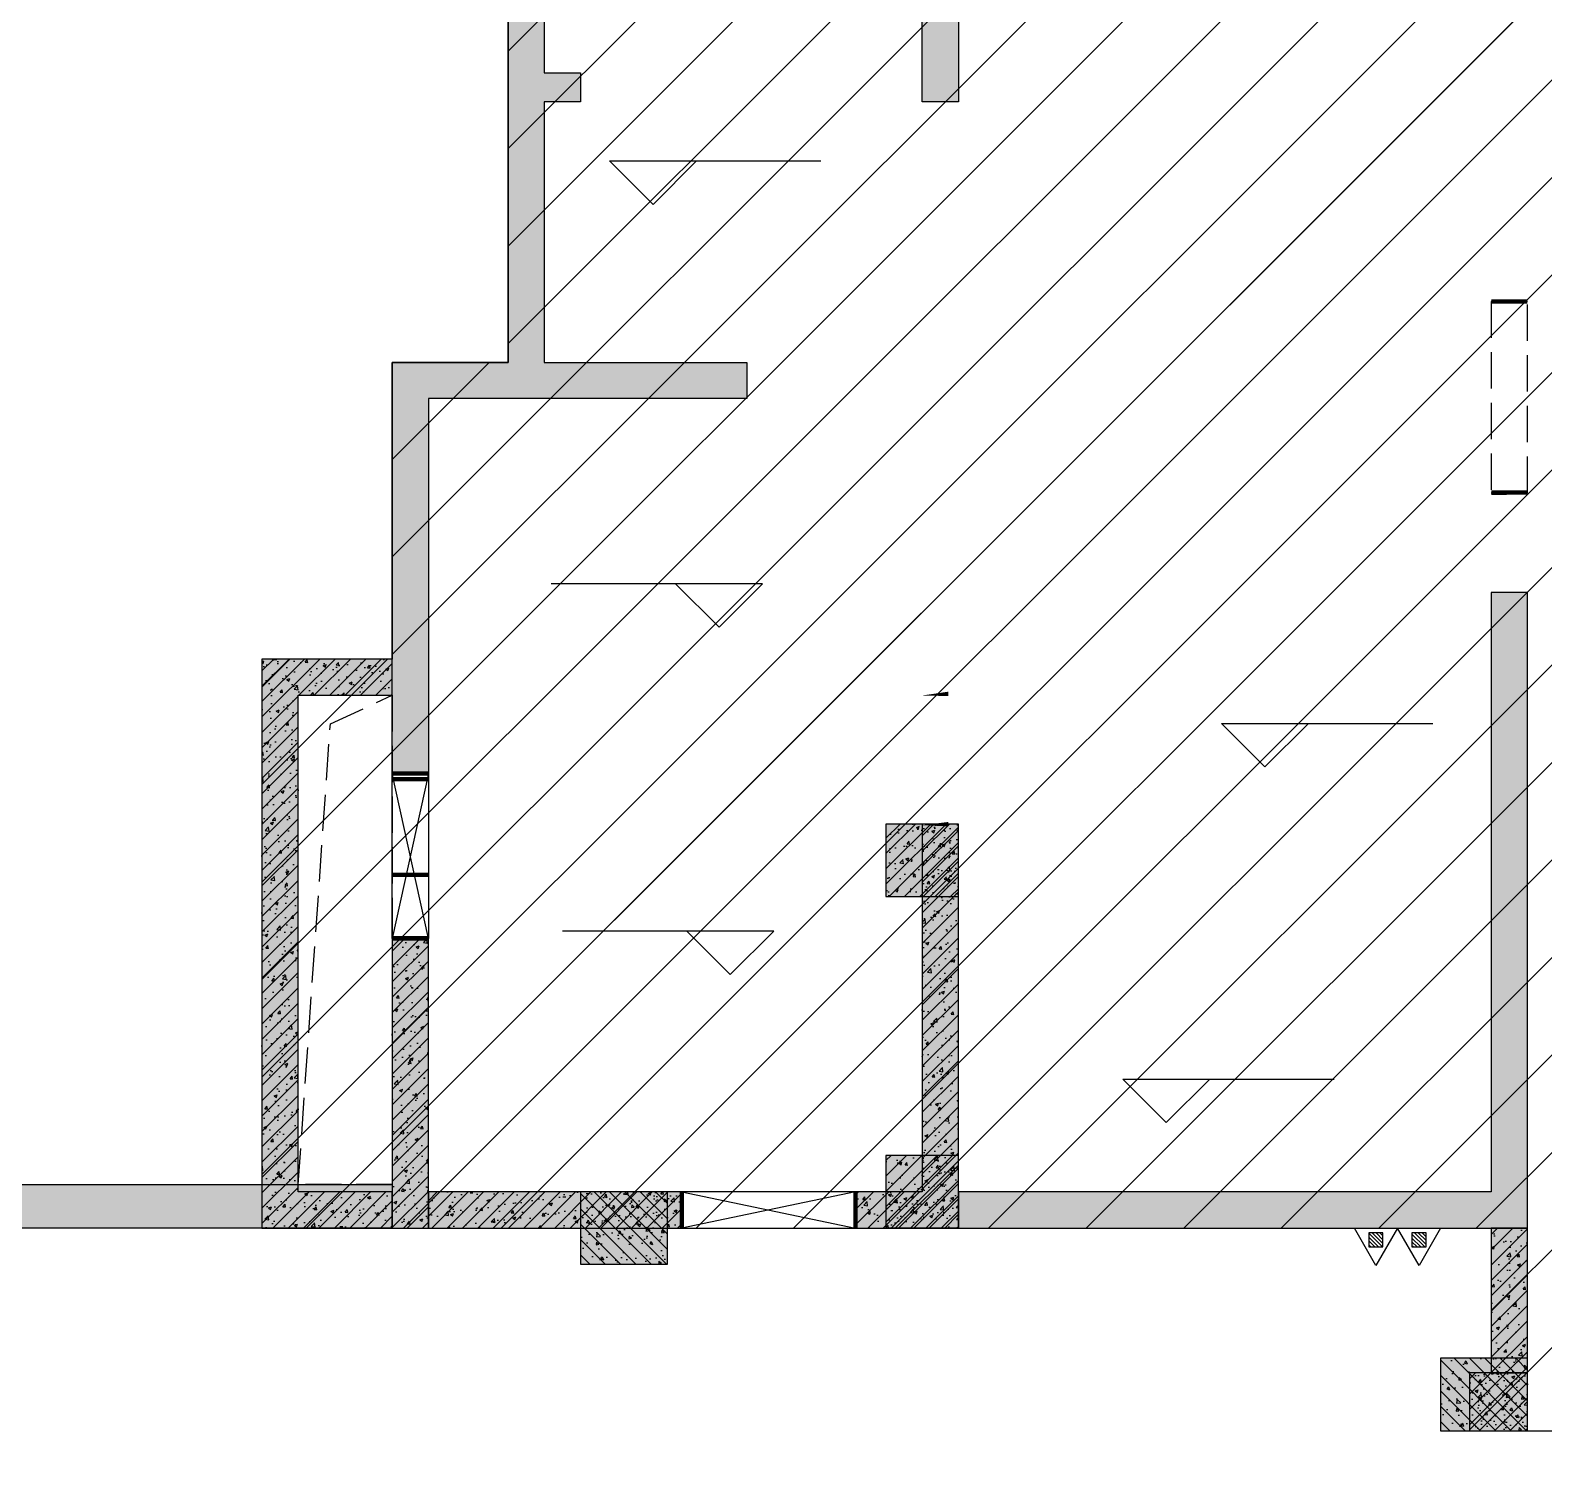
# Model space of a CAD drawing. Extents: x -1338203 to 1886333, y -783476 to 1038610.
# Drawn here: x 744757 to 755209, y -350724 to -340877 of the extents above; entities that cross this region are included whole.
import ezdxf

# ---------------------------------------------------------------- set-up
doc = ezdxf.new("R2010")
doc.units = 0
doc.header["$LTSCALE"] = 1000
doc.header["$MEASUREMENT"] = 0
doc.linetypes.add('A-001-平面参照B2$0$A-001-平面参照B2$0$DASH', pattern=[0.35, 0.25, -0.1])
doc.linetypes.add('A-07-平面B2$0$DASH', pattern=[0.35, 0.25, -0.1])
for name, color, linetype in [('A-001-平面参照B2$0$0A-O-HOLE', 52, 'Continuous'), ('A-07-平面B2$0$0A-A-SYMB-ELEV', 150, 'Continuous'), ('A-07-平面B2$0$0A-B-D&W', 135, 'Continuous'), ('M001-预留预埋B2$0$0M-A-JGLD', 3, 'Continuous'), ('M07预留预埋-B2$0$0M-A-JGLD', 3, 'Continuous'), ('M07预留预埋-B2$0$0M-A-LD', 4, 'Continuous'), ('S-07-墙柱B2_B1$0$0S-CC-LINE', 52, 'Continuous'), ('S-07-墙柱B2_B1$0$0S-CW-HATCH', 251, 'Continuous'), ('S-07-墙柱B2_B1$0$0S-CW-HATCH-UP', 251, 'Continuous'), ('S-07-墙柱B2_B1$0$0S-CW-LINE', 72, 'Continuous'), ('S-07-墙柱B2_B1$0$0S-S-HOLE', 55, 'Continuous'), ('S001地下二墙柱$0$0S-CW-LINE', 72, 'Continuous'), ('S001地下二墙柱$0$S001地下二墙柱$0$0A-P-PKNG-STRP', 40, 'Continuous'), ('S001地下二墙柱$0$S001地下二墙柱$0$0S-CC-LINE', 52, 'Continuous'), ('S001地下二墙柱$0$S001地下二墙柱$0$0S-CW-HATCH', 251, 'Continuous'), ('S001地下二墙柱$0$S001地下二墙柱$0$0S-CW-HATCH-UP', 251, 'Continuous'), ('负二层消火栓$0$负二层消火栓$1$0P-EQUIP-FH', 7, 'Continuous')]:
    doc.layers.add(name, color=color, linetype=linetype)
pattern_1 = [(45, (0, 0), (-53.03300858899106, 53.03300858899107), []), (49.99999999999999, (0, 0), (215.178054780226, -18.82564049477853), [22.5, -247.5]), (355, (0, 0), (-41.6254000839, 225.6576401100035), [18, -198]), (100.4514, (17.9315039999783, -1.568802000023425), (173.5528145142065, 206.8318626182861), [19.122057, -210.3426336]), (46.18420000000002, (0, 60), (320.1723145876933, -49.65570429870542), [33.7499999999997, -371.2499999999976]), (96.6356, (26.68102349992841, 55.86200790002476), (280.398811664611, 292.2353612701325), [28.6830864, -315.5139]), (351.1842, (0, 60), (280.3985835400882, 292.2355802775974), [27, -297]), (21, (30, 45), (179.0721156355385, -120.7856671996016), [22.5, -247.5]), (326.0000000000001, (30, 45), (72.99459957647451, 217.5450135140559), [18, -198]), (71.4514, (44.92266990011558, 34.93451819999609), (252.066788574447, 96.75914901298572), [19.122057, -210.3426336]), (37.50000000000001, (0, 0), (3.647956595187201, 99.86815614939344), [0, -195.6, 0, -201, 0, -198.75]), (7.499999999999999, (0, 0), (78.92086123264458, 118.3235135647081), [0, -114.6, 0, -191.1, 0, -75.75]), (327.5, (-66.89999999990687, 0), (160.1467308517227, -6.766461520313927), [0, -75, 0, -234, 0, -310.5]), (317.5, (-96.89999999990687, 0), (174.9558508027159, 30.03149469969532), [0, -97.5, 0, -155.4, 0, -220.5])]
pattern_2 = [(45, (-2593366.443641275, 865892.8668061014), (-53.03300858899106, 53.03300858899107), []), (49.99999999999999, (-2593366.443641275, 865892.8668061014), (215.178054780226, -18.82564049477853), [22.5, -247.5]), (355, (-2593366.443641275, 865892.8668061014), (-41.6254000839, 225.6576401100035), [18, -198]), (100.4514, (-2593348.512137275, 865891.2980041014), (173.5528145142065, 206.8318626182861), [19.122057, -210.3426336]), (46.18420000000002, (-2593366.443641275, 865952.8668061014), (320.1723145876933, -49.65570429870542), [33.74999999999986, -371.2499999999989]), (96.6356, (-2593339.762617775, 865948.7288140014), (280.398811664611, 292.2353612701325), [28.6830864, -315.5139]), (351.1842, (-2593366.443641275, 865952.8668061014), (280.3985835400882, 292.2355802775974), [27, -297]), (21, (-2593336.443641275, 865937.8668061014), (179.0721156355385, -120.7856671996016), [22.5, -247.5]), (326.0000000000001, (-2593336.443641275, 865937.8668061014), (72.99459957647451, 217.5450135140559), [18, -198]), (71.4514, (-2593321.520971375, 865927.8013243014), (252.066788574447, 96.75914901298572), [19.122057, -210.3426336]), (37.50000000000001, (-2593366.443641275, 865892.8668061014), (3.647956595187201, 99.86815614939344), [0, -195.6, 0, -201, 0, -198.75]), (7.499999999999999, (-2593366.443641275, 865892.8668061014), (78.92086123264458, 118.3235135647081), [0, -114.6, 0, -191.1, 0, -75.75]), (327.5, (-2593433.343641275, 865892.8668061014), (160.1467308517227, -6.766461520313927), [0, -75, 0, -234, 0, -310.5]), (317.5, (-2593463.343641275, 865892.8668061014), (174.9558508027159, 30.03149469969532), [0, -97.5, 0, -155.4, 0, -220.5])]

# ---------------------------------------------------------------- blocks, each defined once
blk = doc.blocks.new('A-07-平面B2')
at = {"layer": 'A-07-平面B2$0$0A-A-SYMB-ELEV'}
for p, q in [((-8948.77339317603, 4781.71784697671), (-9248.77339317603, 5081.71784697671)), ((-9248.77339317603, 5081.71784697671), (-7790.214410676796, 5081.71784697671)), ((-8948.77339317603, 4781.71784697671), (-8648.77339317603, 5081.71784697671)), ((-8193.108272869606, 2160.591052849661), (-9651.66725536884, 2160.591052849661)), ((-8493.108272869606, 1860.591052849661), (-8793.108272869606, 2160.591052849661)), ((-8493.108272869606, 1860.591052849661), (-8193.108272869606, 2160.591052849661)), ((-4722.732299701776, 895.2742673113244), (-5022.732299701776, 1195.274267311324)), ((-5022.732299701776, 1195.274267311324), (-3564.173317202542, 1195.274267311324)), ((-4722.732299701776, 895.2742673113244), (-4422.732299701776, 1195.274267311324)), ((-8115.446256098803, -238.8659852654673), (-9574.005238598038, -238.8659852654673)), ((-8415.446256098803, -538.8659852654673), (-8715.446256098803, -238.8659852654673)), ((-8415.446256098803, -538.8659852654673), (-8115.446256098803, -238.8659852654673)), ((-5403.958512985613, -1561.758163026418), (-5703.958512985613, -1261.758163026418)), ((-5703.958512985613, -1261.758163026418), (-4245.399530486378, -1261.758163026418)), ((-5403.958512985613, -1561.758163026418), (-5103.958512985613, -1261.758163026418))]:
    blk.add_line(p, q, dxfattribs=at)
at = {"layer": 'A-07-平面B2$0$0A-B-D&W', "linetype": 'A-07-平面B2$0$DASH'}
blk.add_lwpolyline([(-3160, 2789.999999998952), (-2910, 2789.999999998952), (-2910, 4110), (-3160, 4110)], close=True, dxfattribs=at)
blk = doc.blocks.new('A-001-主楼组合参照B2')
at = {"ltscale": 0.002}
h = blk.add_hatch(dxfattribs=at)
h.set_pattern_fill('ANSI31', color=8, scale=300)
h.set_pattern_definition([(45, (-290759.7580399357, -7878.096521442116), (-336.7596045400933, 336.7596045400933), [])])
h.paths.add_polyline_path([(66281.2331245013, -186940.2985313081), (66281.2331245013, -185540.2985321602), (62441.23312550061, -185540.2987123799), (62441.23312550061, -181550.2985321602), (55141.23312550061, -181550.2985321602), (55141.23312550061, -185540.2990549848), (51301.23103445512, -185540.2992352045), (51301.23103445512, -186940.2985283216), (44981.23312550061, -186940.298366589), (44981.23312550061, -185540.2985321603), (41131.23316977848, -185540.2985321603), (41131.23316977848, -181650.298521692), (37391.68398198416, -181650.298521692), (37391.68398198416, -179560.2984945478), (38191.2331748188, -179560.2985321605), (38191.2331748188, -176360.2984955478), (41051.23312550061, -176360.2985331602), (41051.2331735522, -174560.2985321603), (42851.29555012775, -174560.2985321603), (42851.2331690148, -173660.2985216923), (46981.23312550061, -173660.2985321605), (46981.23312550061, -172090.2984945478), (50101.2331740607, -172090.2985321603), (50101.23312550061, -174560.2984945478), (67481.2331245013, -174560.2984945478), (67481.2331245013, -172090.2985321603), (70601.23312550061, -172090.2984945478), (70601.2331735522, -174560.2984945478), (76531.2331740607, -174560.2984945478), (76531.2331740607, -176360.2984955478), (79391.23312550061, -176360.2984955478), (79391.2331740607, -179560.2984945478), (80191.23312550061, -179560.2984945478), (80191.2331740607, -182110.2984945478), (81091.2331740607, -182110.2985321603), (81091.23312550061, -185540.2984945478), (72601.23312550061, -185540.2984945478), (72601.23312550061, -186940.2984953998)])
h.paths.add_polyline_path([(2291.232276478084, -185540.2985785123), (9781.232275478309, -185540.2985785123), (9781.232275478309, -186540.298578512), (9631.232276478084, -186540.2985785118), (9631.232276478084, -186940.2985785123), (16251.23227647808, -186940.2985785123), (16251.23227647808, -186540.2985785118), (16101.23227547831, -186540.298578512), (16101.23227547831, -185540.2985785123), (23691.23227547831, -185540.2985785123), (23691.23227547831, -179560.2985785123), (22891.23227547831, -179560.2985785123), (22891.23227547831, -176360.2985785123), (20031.23227547831, -176360.2985785123), (20031.23227547831, -174560.2985785123), (18231.13172222464, -174560.2985785123), (18231.13172222464, -173660.2985785123), (14101.23227547831, -173660.2985785123), (14101.23227547831, -172090.2985785123), (10981.23227547831, -172090.2985785123), (10981.23227547831, -174560.2985785123), (-6398.767723521916, -174560.2985785123), (-6398.767723521916, -172090.2985785123), (-9518.767724521691, -172090.2985785123), (-9518.767724521691, -174560.2985785123), (-15448.76772452169, -174560.2985785123), (-15448.76772452169, -176360.2985785123), (-18308.76772452169, -176360.2985785123), (-18308.76772452169, -179560.2985785123), (-19108.76772452169, -179560.2985785123), (-19108.76772452169, -181610.2985785122), (-20008.76772452169, -181610.2985785122), (-20008.76772452169, -185540.2985785253), (-11518.76772452169, -185540.2985785123), (-11518.76772502181, -186540.2985785123), (-11668.7677235154, -186540.2985785123), (-11668.7677235154, -186940.2985785123), (-5048.767723521916, -186940.2985785123), (-5048.767723515397, -186540.2985785123), (-5198.767723515397, -186540.2985785123), (-5198.767723521916, -185540.2985785123), (-1358.767723515397, -185540.2985785123), (-1358.767723515397, -181550.2985785122), (2291.232276478084, -181550.2985785122)])
h.paths.add_polyline_path([(-109958.7612749783, -168806.1891832975), (-109958.7612691789, -173536.1891834346), (-109708.7612749792, -173536.1891833699), (-103818.7612749829, -173536.1891834874), (-103818.761274982, -177236.1891834413), (-99248.76127499505, -177236.1891834215), (-99248.76127499505, -178036.18918342), (-92868.76126927859, -178036.18918342), (-92868.76126927952, -177236.1891834659), (-71298.76126929256, -177236.189183469), (-71298.76126929256, -178036.18918342), (-64918.7612635761, -178036.18918342), (-64918.76126357983, -177236.1891834659), (-54208.76126359007, -177236.1891834659), (-54208.761263591, -168806.1891834316), (-59108.76126921247, -168806.1891711009), (-59108.76126921247, -167906.1891711006), (-62058.76126937452, -167906.189171247), (-62058.76126937452, -168806.1891711009), (-64368.7612635761, -168806.1891832975), (-64368.7612635761, -167456.1891832975), (-66168.76126925531, -167456.1891832975), (-66168.76126925531, -165386.1891709544), (-69468.76126918918, -165386.1891709558), (-69468.76126920874, -167386.1891832859), (-71848.76126930187, -167386.1891832851), (-71848.76126924413, -168806.189183286), (-82158.76126925531, -168806.1891771933), (-82158.76126917521, -167906.1891709485), (-85208.7612691957, -167906.1891711006), (-85208.7612691957, -168806.1891711009), (-92318.76126924134, -168806.1891835518), (-92318.76126926276, -167386.1891837005), (-94698.76126924786, -167386.1891834291), (-94698.76126925531, -165386.1891709551), (-97998.76126925531, -165386.1891709539), (-97998.76126925531, -167456.1891834188), (-99798.76126925158, -167456.1891834186), (-99798.76127499505, -168806.1891832975)])
h.paths.add_polyline_path([(-115663.7569348987, -225243.7857859249), (-115663.7569348987, -225843.7857859249), (-115413.7569348987, -225843.7857859249), (-115413.7569348987, -225243.7857859249), (-114083.7569348987, -225243.7857859249), (-114083.7569348987, -225843.7857859249), (-113833.7569348987, -225843.7857859249), (-113833.7569348987, -225243.7857859249), (-112008.7569348987, -225243.7857859248), (-112008.7569348987, -225843.7857859249), (-111588.7569348987, -225843.7857859249), (-111588.7569348987, -225243.7857859249), (-92908.75693489867, -225243.7857859249), (-92908.75693489867, -225843.7857859249), (-92488.75693489867, -225843.7857859249), (-92488.75693489867, -225243.7857859249), (-90663.75693489867, -225243.7857859249), (-90663.75693489867, -225843.7857859249), (-90413.75693489867, -225843.7857859249), (-90413.75693489867, -225243.7857859249), (-89083.75693489867, -225243.7857859249), (-89083.75693489867, -225843.7857859249), (-88833.75693489867, -225843.7857859249), (-88833.75693489867, -225243.7857859252), (-82963.75693489867, -225243.7857859252), (-82963.75693489867, -225843.7857859249), (-82713.75693489867, -225843.7857859249), (-82713.75693489867, -225243.7857859249), (-81383.75693489867, -225243.7857859249), (-81383.75693489867, -225843.7857859249), (-81133.75693489867, -225843.7857859249), (-81133.75693489867, -225243.7857859249), (-79308.75693489867, -225243.7857859249), (-79308.75693489867, -225843.7857859249), (-78888.75693489867, -225843.7857859249), (-78888.75693489867, -225243.7857859249), (-60208.75693489867, -225243.7857859248), (-60208.75693489867, -225843.7857859249), (-59788.75693489867, -225843.7857859249), (-59788.75693489867, -225243.7857859249), (-57963.75693489867, -225243.7857859249), (-57963.75693489867, -225843.7857859249), (-57713.75693489867, -225843.7857859249), (-57713.75693489867, -225243.7857859249), (-56383.75693489867, -225243.7857859249), (-56383.75693489867, -225843.7857859249), (-56133.75693489867, -225843.7857859249), (-56133.75693489867, -225243.7857859249), (-53248.75693489867, -225243.7857859249), (-53248.75693488936, -216463.7857859784), (-53248.75693488843, -216463.7857880258), (-56518.75693488098, -216463.785787997), (-56518.75693485443, -216463.7857859249), (-59958.75693489867, -216463.7857859248), (-59958.75693489867, -215463.7857859249), (-67988.75693489867, -215463.7857859249), (-67988.75693489867, -211893.7857859249), (-71108.75693489867, -211893.7857859249), (-71108.75693489867, -215463.7857859249), (-79138.75693489867, -215463.7857859249), (-79138.75693489867, -216463.7857859249), (-81758.75504769175, -216463.7857608667), (-81758.75504769175, -215463.785828924), (-83908.76013395959, -215463.7857370347), (-83908.76013395959, -216463.7856689774), (-86598.75693489867, -216463.7856940356), (-87848.75693495455, -216463.7857859249), (-92658.75693489867, -216463.7857859249), (-92658.75693489867, -215463.7857859249), (-100688.7569348987, -215463.7857859249), (-100688.7569348987, -211893.7857859249), (-103808.7569348987, -211893.7857859249), (-103808.7569349583, -215463.7857859249), (-111838.7569348987, -215463.7857859249), (-111838.7569348987, -215463.778743452), (-114238.7569348931, -215463.7788353413), (-114238.7569348931, -215463.7856940356), (-116458.756825553, -215463.7857859285), (-116458.7570442806, -216463.7857859212), (-118548.7571535825, -216463.7856940356), (-118548.7570442406, -221293.7879517402), (-119248.7632341522, -221293.7879937084), (-119248.7632341522, -221893.7879937084), (-118548.7602174289, -221893.7879937084), (-118548.7569348987, -223843.7809536252), (-119248.763234115, -223843.7809955936), (-119248.763234115, -224443.7809955936), (-118548.7569348987, -224443.7809536252), (-118548.7569348987, -225243.7857859249)])
h.paths.add_polyline_path([(-11948.76700253668, -235160.2985359748), (-15608.76700253668, -235160.2985359748), (-15608.76700253668, -237713.5560672852), (-16508.76700253668, -237713.5560672852), (-16508.76700253668, -241140.2985359879), (-8018.767002536682, -241140.2985359748), (-8018.767003037734, -242140.2985359748), (-8168.767002536682, -242140.2985359748), (-8168.767002536682, -242540.2985359748), (-1548.767002536682, -242540.298535975), (-1548.767002536682, -242140.298535975), (-1698.767001538305, -242140.2985359748), (-1698.767001538305, -241140.298535975), (13281.23299746332, -241140.298535975), (13281.23299746332, -242140.2985359748), (13131.23299746332, -242140.2985359748), (13131.23299746332, -242540.2985359748), (19751.23299746332, -242540.2985359748), (19751.23299746332, -242140.2985359748), (19601.23299746332, -242140.2985359748), (19601.23299746332, -241140.2985359748), (27191.23299746332, -241140.2985359748), (27191.23299746332, -239340.2985359748), (27191.23304551211, -239340.2985359748), (27191.23304551211, -237140.2985358062), (27191.23299746332, -237140.2985358062), (27191.23299746332, -235250.2984237619), (23441.23299746332, -235250.2984237619), (23441.23299746332, -230950.2983570985), (23441.23299746332, -230160.2985359748), (21531.23299746332, -230160.2985359753), (17601.23299746332, -230160.2985359753), (17601.52712125261, -227690.2985359748), (14481.52712125261, -227690.2985359748), (14481.23299746332, -230160.2985359748), (-2898.767001538305, -230160.2985359748), (-2898.767001538305, -227690.2985359748), (-6018.767002536682, -227690.2985359748), (-6018.767002536682, -230160.2985359748), (-9948.767002536682, -230160.2985359748), (-11948.76700253668, -230160.2985359748)])
h.paths.add_polyline_path([(67491.23229324841, -237139.9998558274), (67491.23229401116, -235159.999855996), (71151.23229324794, -235159.999855996), (71151.23229324841, -234559.999855996), (73051.23229324841, -234559.999855996), (73051.23229324841, -230159.9998559959), (77081.23229324841, -230159.999855996), (77080.93816945818, -227689.999855996), (80200.93816945818, -227689.999855996), (80201.23229324841, -230159.999855996), (97581.23229224817, -230159.999855996), (97581.23229224817, -227689.999855996), (100701.2322932484, -227689.999855996), (100701.2322932484, -230159.999855996), (104631.2322932484, -230159.999855996), (106631.2322932484, -230159.999855996), (106631.2322932484, -231959.999855996), (109491.2322932484, -231959.999855996), (109491.2322932484, -235159.999855996), (110291.2322932484, -235159.999855996), (110291.2322932484, -237713.257387306), (111191.2322932484, -237713.257387306), (111191.2322932484, -241139.999856009), (102701.2322932484, -241139.999855996), (102701.2322937485, -242139.999855996), (102851.2322932484, -242139.999855996), (102851.2322932484, -242539.999855996), (96231.23229324841, -242539.999855996), (96231.23229324841, -242139.999855996), (96381.23229224817, -242139.999855996), (96381.23229224817, -241139.999855996), (81401.23229324841, -241139.999855996), (81401.23229324841, -242139.999855996), (81551.23229324841, -242139.9998559955), (81551.23229324841, -242539.999855996), (74931.23229324841, -242539.999855996), (74931.23229324841, -242139.999855996), (75081.23229324841, -242139.999855996), (75081.23229324841, -241139.999855996), (67491.23229324841, -241139.999855996), (67491.23229324841, -239339.999855996)])
h.paths.add_polyline_path([(11810.72601094865, -302464.7122348832), (13795.7470119854, -302220.4619652765), (17696.32407989795, -301740.5088564857), (17394.38181419042, -299289.0335956084), (20491.02751642303, -298908.0015827207), (20792.96978213009, -301359.476843597), (25884.45497300685, -300732.9864286719), (26492.75564002548, -305675.69523174), (29132.84460410872, -305350.8410156242), (28524.54393708915, -300408.1322125561), (38042.87436600938, -299236.9331309021), (37741.22402247298, -296785.4219499681), (40837.86972569837, -296404.3899369583), (41139.52006923431, -298855.9011178924), (45040.10263646976, -298375.947332428), (47025.13193277246, -298131.6960421153), (47635.76015855395, -303094.2692828734), (50474.35205226694, -302744.9899377254), (51268.3637707883, -302647.2894216004), (51580.18199404958, -305181.4349219284), (52178.19982720283, -310041.5235503284), (48297.46755293082, -310519.0348228897), (48117.94285455183, -309060.0382901131), (44465.48894935404, -309509.4606642824), (44587.61459500552, -310501.9753123728), (44736.49179173284, -310483.6564656604), (44785.34204979544, -310880.6623249209), (38214.89507903275, -311689.1340958558), (38166.04482097016, -311292.1282365952), (38314.92201720015, -311273.8093899438), (38192.79637204413, -310281.2947417925), (23324.92694372847, -312110.7369061121), (23447.05258888449, -313103.2515542634), (23595.92978610727, -313084.9327074896), (23644.78004416986, -313481.9385667506), (17074.33307340764, -314290.4103376855), (17025.48281534505, -313893.4044784249), (17174.36001256783, -313875.0856316515), (17052.23436741135, -312882.5709835001), (1787.359078842448, -314760.8634060043), (1909.484723998467, -315753.3780541557), (2058.361921221251, -315735.0592073823), (2107.212179283844, -316132.0650666428), (-4463.234791478375, -316940.5368375777), (-4512.085049540969, -316543.5309783171), (-4363.20785231865, -316525.2121315437), (-4485.333497474669, -315532.6974833923), (-12911.78286028025, -316569.5442107695), (-13330.67382316641, -313165.21896761), (-12437.4106398311, -313055.3058869696), (-12507.02225759183, -312489.5725373559), (-12748.83103498048, -310524.3935341835), (-11954.81931645959, -310426.6930180584), (-12345.62138095987, -307250.6461439739), (-9507.029487246415, -306901.3667988268), (-9726.855648528086, -305114.8404321541), (-7940.226588892518, -304895.8488561726), (-8050.13966953312, -304002.5856728373), (-3951.156865628669, -303497.3721730416), (-4142.894128524465, -301939.124175443), (-1046.248426291859, -301558.0921625552), (-744.5980827559251, -304009.6033434892), (7185.593955974327, -303033.8194386902), (7796.222181755817, -307996.3926794484), (12421.35423673061, -307427.2854756413)])
h.paths.add_polyline_path([(118675.7859663961, -301882.809409273), (118078.7053500742, -297020.9645447106), (118078.5068137946, -297019.3479245001), (118009.0274021446, -296453.598323043), (117767.6778670328, -294488.3628660979), (116973.6433389063, -294585.8778297879), (116583.5834841465, -291409.7397172834), (113744.9100460953, -291758.3557124749), (113525.5013777933, -289971.7780241912), (111540.4150574778, -290215.565433416), (107639.7204380578, -290694.6076925431), (107338.9349182204, -288242.9902351153), (104242.2002585281, -288623.2985935061), (104542.9857783655, -291074.916050934), (87292.58565581567, -293193.4286369771), (86991.5082054229, -290741.8470313875), (83894.77354474016, -291122.1553899002), (84195.85099513293, -293573.7369954897), (80295.15637571295, -294052.7792546166), (78310.07005539746, -294296.5666638416), (78919.53857846209, -299259.28246463), (76080.86514040898, -299607.8984598218), (75286.8306122825, -299705.4134235118), (75598.05663160351, -302239.6317223347), (76015.75496586668, -305640.8215212679), (83549.15755146206, -304715.6483032462), (83671.05125557748, -305708.191463465), (83522.16978205112, -305726.4755190959), (83570.92726389621, -306123.4927831589), (90141.56298413989, -305316.5564586243), (90092.80550229526, -304919.5391945612), (89943.9240292625, -304937.8232501313), (89822.03032465023, -303945.2800899736), (104690.3268628216, -302119.3123950005), (104812.2205674339, -303111.8555551582), (104663.3390934102, -303130.1396108497), (104712.0965752553, -303527.1568749131), (111282.7322954994, -302720.2205503787), (111233.9748136543, -302323.2032863157), (111085.0933396306, -302341.4873420075), (110963.1996350179, -301348.9441818497), (114616.7046459892, -300901.0549714464), (114795.7921093565, -302359.3094186358)])
at = {"color": 3, "flags": 128}
blk.add_lwpolyline([(10981.23227547831, -174560.2985785123), (-6398.767723521916, -174560.2985785123), (-6398.767723521916, -172090.2985785123), (-9518.767724521691, -172090.2985785123), (-9518.767724521691, -174560.2985785123), (-15448.76772452169, -174560.2985785123), (-15448.76772452169, -176360.2985785123), (-18308.76772452169, -176360.2985785123), (-18308.76772452169, -179560.2985785123), (-19108.76772452169, -179560.2985785123), (-19108.76772452169, -181610.2985785122), (-20008.76772452169, -181610.2985785122), (-20008.76772452169, -185540.2985785253), (-11518.76772452169, -185540.2985785123), (-11518.76772502181, -186540.2985785123), (-11668.7677235154, -186540.2985785123), (-11668.7677235154, -186940.2985785123), (-5048.767723521916, -186940.2985785123), (-5048.767723515397, -186540.2985785123), (-5198.767723515397, -186540.2985785123), (-5198.767723521916, -185540.2985785123), (-1358.767723515397, -185540.2985785123), (-1358.767723515397, -181550.2985785122), (2291.232276478084, -181550.2985785122)], dxfattribs=at)
blk.add_blockref('A-07-平面B2', (-8358.767723739147, -183249.9998517038))
blk = doc.blocks.new('A-001-平面参照B2$0$B1楼板开洞')
at = {"layer": 'A-001-平面参照B2$0$0A-O-HOLE', "linetype": 'A-001-平面参照B2$0$A-001-平面参照B2$0$DASH'}
blk.add_lwpolyline([(-19758.7677260451, -181859.9996594225), (-19108.76769324159, -181859.9996594225), (-19108.76760098245, -185239.9997619748), (-19758.76763378596, -185239.9997619748)], close=True, dxfattribs=at)
blk.add_lwpolyline([(-19758.76756932843, -185239.9997254182), (-19536.07711813087, -182057.2452527026), (-19108.76756932843, -181859.9996594225)], dxfattribs=at)
blk = doc.blocks.new('A-001-平面参照B2')
blk.add_blockref('A-001-平面参照B2$0$B1楼板开洞', (0.1359318754402921, 0.001880531723145396))
blk = doc.blocks.new('M07预留预埋-B2')
at = {"layer": 'M07预留预埋-B2$0$0M-A-JGLD', "elevation": 2850000}
blk.add_lwpolyline([(-10500.00031242047, 850.9997260182863, 0, 0, 0), (-10499.99968944424, 150.9997260149103, 30, 30, 0), (-10749.99999906764, 150.9999996087863, 0, 0, 0), (-10750.00000093236, 850.9999998257845, 30, 30, 0), (-10499.99916451513, 850.9999998258427, 30, 30, 0)], format="xyseb", dxfattribs=at)
at = {"layer": 'M07预留预埋-B2$0$0M-A-JGLD'}
for points in [[(-10749.91137628283, 810.0115006914712, 0, 0, 0), (-10749.94084035154, -290.0100526055321, 29.99999999999999, 29.99999999999999, 0), (-10499.99969370736, -290.0002735939925, 0, 0, 0), (-10499.94250060504, 809.9997250425513, 29.99999999999999, 29.99999999999999, 0)], [(-8750.021521989722, -2290.770420540764, 0, 0, 0), (-7549.999968692777, -2290.799884609471, 29.99999999999999, 29.99999999999999, 0), (-7550.009747704258, -2040.950793648954, 0, 0, 0), (-8750.009746340802, -2040.893600546638, 29.99999999999999, 29.99999999999999, 0)]]:
    blk.add_lwpolyline(points, format="xyseb", close=True, dxfattribs=at)
at = {"layer": 'M07预留预埋-B2$0$0M-A-LD'}
blk.add_lwpolyline([(-3160.000000994361, 4110, 0, 0, 0), (-3160, 2789.999999999185, 30, 30, 0), (-2909.644231328508, 2790.071446564107, 0, 0, 0), (-2909.999999994587, 4110.147559396864, 30, 30, 0), (-3160, 4110, 30, 30, 0)], format="xyseb", dxfattribs=at)
at = {"layer": 'M07预留预埋-B2$0$0M-A-LD', "elevation": 2850000}
blk.add_lwpolyline([(-6910, 1395.837267517054, 0, 0, 0), (-6909.999999999185, 499.9923939199653, 30, 30, 0), (-7089.999999999185, 499.992393919616, 0, 0, 0), (-7090.000000000815, 1399.999999964202, 30, 30, 0), (-6910.000000000815, 1400.000000040163, 30, 30, 0)], format="xyseb", dxfattribs=at)
blk = doc.blocks.new('M001-预留预埋B2')
at = {"layer": 'M001-预留预埋B2$0$0M-A-JGLD'}
for points, elevation in [([(-18859.72843380016, -183538.5011304325, 0, 0, 0), (-18858.07856224547, -182439.5011304325, 30, 30, 0), (-19108.92053572321, -182439.5011304321, 0, 0, 0), (-19108.79308242048, -183538.5011304321, 30, 30, 0)], -2999.999495894316), ([(-15908.90290627652, -185289.9529912333, 0, 0, 0), (-17108.9029062764, -185288.3031196803, 30, 30, 0), (-17108.90290627652, -185539.145093158, 0, 0, 0), (-15908.90290627663, -185539.0176398535, 30, 30, 0)], 0.0005005531720701388)]:
    blk.add_lwpolyline(points, format="xyseb", close=True, dxfattribs=dict(at, elevation=elevation))
for p in [(-8358.767723182682, -183249.9998506577), (-8358.767723182682, -183249.999850658)]:
    blk.add_blockref('M07预留预埋-B2', p)
blk = doc.blocks.new('负二层消火栓$0$负二层消火栓$1$$TwtSys$00000546')
h = blk.add_hatch()
h.set_pattern_fill('ANSI31', color=256, scale=200, style=0)
h.set_pattern_definition([(45, (-38543.80223862439, -6670.830405693208), (-17.67766952966369, 17.67766952966369), [])])
h.paths.add_polyline_path([(-64.92232553117356, 173.7449990885525), (64.922325531159, 173.7449990885525), (64.922325531159, 43.90034802621994), (-64.92232553117356, 43.90034802621994)])
for points in [[(0, 343.6163707387423), (-198.3870041439732, 0), (198.3870041439732, 0)], [(-64.92232553117356, 173.7449990885525), (64.922325531159, 173.7449990885525), (64.922325531159, 43.90034802621994), (-64.92232553117356, 43.90034802621994)]]:
    blk.add_lwpolyline(points, close=True)
blk = doc.blocks.new('负二层消火栓')
at = {"layer": '负二层消火栓$0$负二层消火栓$1$0P-EQUIP-FH', "xscale": -0.75, "yscale": 0.75, "zscale": 0.75, "rotation": 180}
for p in [(-12315.14444539265, -185540.001744333), (-12017.56393917685, -185540.001744333)]:
    blk.add_blockref('负二层消火栓$0$负二层消火栓$1$$TwtSys$00000546', p, dxfattribs=at)
blk = doc.blocks.new('S-07-墙柱B2_B1')
at = {"layer": 'S-07-墙柱B2_B1$0$0S-CW-HATCH'}
h = blk.add_hatch(color=256, dxfattribs=at)
h.dxf.hatch_style = 1
h.paths.add_polyline_path([(24510.00016832631, 8440.000000000116), (22210, 8440.000000000116), (22210, 10910.00000000012), (19590, 10910.00000000012), (19590, 8440.000000000116), (14410, 8440.000000000116), (14410, 3710.000000000116), (14210, 3710.000000000116), (14210, 8440.000000000116), (7090, 8440.000000000116), (7090, 3710.000000000116), (6890, 3710.000000000116), (6890, 8440.000000000116), (1710, 8440.000000000116), (1710, 10910.00000000012), (-910, 10910.00000000012), (-910, 8440.000000000116), (-1890, 8440.000000000116), (-6840, 8440.000000000116), (-6840, 5490.000000000116), (-7090, 5490.000000000116), (-7090, 6640.000000000116), (-9700, 6640.000000000116), (-9700, 5690.000000000116), (-9450, 5690.000000000116), (-9450, 5490.000000000116), (-9700, 5490.000000000116), (-9700, 3690.000000000116), (-8300, 3690.000000000116), (-8300, 3440.000000000116), (-10500, 3440.000000000116), (-10500.00016131904, 849.9999998257263), (-10750.00016131904, 849.9999998257263), (-10750, 3690.000000000116), (-9950, 3690.000000000116), (-9950, 6890.000000000116), (-7090, 6890.000000000116), (-7090, 8690.000000000116), (-1890, 8690.000000000116), (-1160, 8690.000000000116), (-1160, 11160.00000000012), (1960, 11160.00000000012), (1960, 8690.000000000116), (19340, 8690.000000000116), (19340, 11160.00000000012), (22460, 11160.00000000012), (22460, 8690.000000000116), (24510.00016832631, 8689.999996883678)])
h = blk.add_hatch(color=256, dxfattribs=at)
h.dxf.hatch_style = 1
h.paths.add_polyline_path([(-3160, -2039.999999999884), (-6840, -2039.999999999884), (-6840, -2289.999999999884), (-2910, -2289.999999999884), (-2910, 2100.000000000116), (-3160, 2100.000000000116)])
h = blk.add_hatch(color=256, dxfattribs=at)
h.dxf.hatch_style = 1
h.paths.add_polyline_path([(-10749.99999999348, -2289.999999999884), (-10749.99999999348, -2039.999999999884), (-11399.99999999348, -2039.999999999884), (-11399.99999999348, 1389.999999999884), (-10749.99999999348, 1389.999999999884), (-10749.99999999348, 1639.999999999884), (-11649.99999999348, 1639.999999999884), (-11649.99999999348, -2289.999999999884)])
h = blk.add_hatch(color=256, dxfattribs=at)
h.dxf.hatch_style = 1
h.paths.add_polyline_path([(-7090, -2039.999999999884), (-7549.999999999534, -2039.999999999767), (-7549.999999999534, -2289.999999999767), (-6840, -2289.999999999884), (-6840, 500.0000000001164), (-7090, 500.0000000001164)])
h = blk.add_hatch(color=256, dxfattribs=at)
h.dxf.hatch_style = 1
h.paths.add_polyline_path([(-6840, 500.0000000001164), (-7340, 500.0000000001164), (-7340, 1.164153218269348e-10), (-6840, 1.164153218269348e-10)])
h = blk.add_hatch(color=256, dxfattribs=at)
h.dxf.hatch_style = 1
h.paths.add_polyline_path([(-10500.00032171234, -290.0100526056485), (-10749.99999999348, -290.0100526056485), (-10749.99999999348, -2289.999999999884), (-10500.00032171234, -2289.999999999884)])
h = blk.add_hatch(color=256, dxfattribs=at)
h.dxf.hatch_style = 1
h.paths.add_polyline_path([(-6840, -1789.081555623445), (-7340, -1789.081555623445), (-7340, -2289.081555623445), (-6840, -2289.081555623445)])
h = blk.add_hatch(color=256, dxfattribs=at)
h.dxf.hatch_style = 1
h.paths.add_polyline_path([(-8750.000001331791, -2040.032349271351), (-10500.00032171234, -2040.032349271351), (-10500.00032171234, -2290.00000003085), (-8750.000001331791, -2290.00000003085)])
h = blk.add_hatch(color=256, dxfattribs=at)
h.dxf.hatch_style = 1
h.paths.add_polyline_path([(-2910, -2289.999999999884), (-3160, -2289.999999999884), (-3160, -3289.999999999884), (-2910, -3289.999999999884)])
h = blk.add_hatch(color=256, dxfattribs=at)
h.dxf.hatch_style = 1
h.paths.add_polyline_path([(-2910, -3289.999999999884), (-3310, -3289.999999999884), (-3310, -3689.999999999884), (-2910, -3689.999999999884)])
at = {"layer": 'S-07-墙柱B2_B1$0$0S-CW-HATCH-UP'}
h = blk.add_hatch(dxfattribs=at)
h.set_pattern_fill('钢筋混凝土', color=256, scale=30)
h.set_pattern_definition([(45, (0, 0), (-53.03300858899106, 53.03300858899107), []), (49.99999999999999, (0, 0), (215.178054780226, -18.82564049477853), [22.5, -247.5]), (355, (0, 0), (-41.6254000839, 225.6576401100035), [18, -198]), (100.4514, (17.9315039999783, -1.568802000023425), (173.5528145142065, 206.8318626182861), [19.122057, -210.3426336]), (46.18420000000002, (0, 60), (320.1723145876933, -49.65570429870542), [33.74999999999985, -371.2499999999988]), (96.6356, (26.68102349992841, 55.86200790002476), (280.398811664611, 292.2353612701325), [28.6830864, -315.5139]), (351.1842, (0, 60), (280.3985835400882, 292.2355802775974), [27, -297]), (21, (30, 45), (179.0721156355385, -120.7856671996016), [22.5, -247.5]), (326.0000000000001, (30, 45), (72.99459957647451, 217.5450135140559), [18, -198]), (71.4514, (44.92266990011558, 34.93451819999609), (252.066788574447, 96.75914901298572), [19.122057, -210.3426336]), (37.50000000000001, (0, 0), (3.647956595187201, 99.86815614939344), [0, -195.6, 0, -201, 0, -198.75]), (7.499999999999999, (0, 0), (78.92086123264458, 118.3235135647081), [0, -114.6, 0, -191.1, 0, -75.75]), (327.5, (-66.89999999990687, 0), (160.1467308517227, -6.766461520313927), [0, -75, 0, -234, 0, -310.5]), (317.5, (-96.89999999990687, 0), (174.9558508027159, 30.03149469969532), [0, -97.5, 0, -155.4, 0, -220.5])])
h.paths.add_polyline_path([(24510.00016832631, 8440.000000000116), (22210, 8440.000000000116), (22210, 10910.00000000012), (19590, 10910.00000000012), (19590, 8440.000000000116), (14410, 8440.000000000116), (14410, 3710.000000000116), (14210, 3710.000000000116), (14210, 8440.000000000116), (7090, 8440.000000000116), (7090, 3710.000000000116), (6890, 3710.000000000116), (6890, 8440.000000000116), (1710, 8440.000000000116), (1710, 10910.00000000012), (-910, 10910.00000000012), (-910, 8440.000000000116), (-1890, 8440.000000000116), (-6840, 8440.000000000116), (-6840, 5490.000000000116), (-7090, 5490.000000000116), (-7090, 6640.000000000116), (-9700, 6640.000000000116), (-9700, 5690.000000000116), (-9450, 5690.000000000116), (-9450, 5490.000000000116), (-9700, 5490.000000000116), (-9700, 3690.000000000116), (-8300, 3690.000000000116), (-8300, 3440.000000000116), (-10500, 3440.000000000116), (-10500.00016131904, 849.9999998257263), (-10750.00016131904, 849.9999998257263), (-10750, 3690.000000000116), (-9950, 3690.000000000116), (-9950, 6890.000000000116), (-7090, 6890.000000000116), (-7090, 8690.000000000116), (-1890, 8690.000000000116), (-1160, 8690.000000000116), (-1160, 11160.00000000012), (1960, 11160.00000000012), (1960, 8690.000000000116), (19340, 8690.000000000116), (19340, 11160.00000000012), (22460, 11160.00000000012), (22460, 8690.000000000116), (24510.00016832631, 8689.999996883678)])
h = blk.add_hatch(dxfattribs=at)
h.set_pattern_fill('钢筋混凝土', color=256, scale=30)
h.set_pattern_definition(pattern_1)
h.paths.add_polyline_path([(-3160, -2039.999999999884), (-6840, -2039.999999999884), (-6840, -2289.999999999884), (-2910, -2289.999999999884), (-2910, 2100.000000000116), (-3160, 2100.000000000116)])
h = blk.add_hatch(dxfattribs=at)
h.set_pattern_fill('钢筋混凝土', color=256, scale=30)
h.set_pattern_definition([(45, (-48483.9772342341, 66.74246868956834), (-53.03300858899106, 53.03300858899107), []), (49.99999999999999, (-48483.9772342341, 66.74246868956834), (215.178054780226, -18.82564049477853), [22.5, -247.5]), (355, (-48483.9772342341, 66.74246868956834), (-41.6254000839, 225.6576401100035), [18, -198]), (100.4514, (-48466.04573023412, 65.17366668954492), (173.5528145142065, 206.8318626182861), [19.122057, -210.3426336]), (46.18420000000002, (-48483.9772342341, 126.7424686895683), (320.1723145876933, -49.65570429870542), [33.74999999999967, -371.2499999999974]), (96.6356, (-48457.29621073417, 122.6044765895931), (280.398811664611, 292.2353612701325), [28.6830864, -315.5139]), (351.1842, (-48483.9772342341, 126.7424686895683), (280.3985835400882, 292.2355802775974), [27, -297]), (21, (-48453.9772342341, 111.7424686895683), (179.0721156355385, -120.7856671996016), [22.5, -247.5]), (326.0000000000001, (-48453.9772342341, 111.7424686895683), (72.99459957647451, 217.5450135140559), [18, -198]), (71.4514, (-48439.05456433399, 101.6769868895644), (252.066788574447, 96.75914901298572), [19.122057, -210.3426336]), (37.50000000000001, (-48483.9772342341, 66.74246868956834), (3.647956595187201, 99.86815614939344), [0, -195.6, 0, -201, 0, -198.75]), (7.499999999999999, (-48483.9772342341, 66.74246868956834), (78.92086123264458, 118.3235135647081), [0, -114.6, 0, -191.1, 0, -75.75]), (327.5, (-48550.87723423401, 66.74246868956834), (160.1467308517227, -6.766461520313927), [0, -75, 0, -234, 0, -310.5]), (317.5, (-48580.87723423401, 66.74246868956834), (174.9558508027159, 30.03149469969532), [0, -97.5, 0, -155.4, 0, -220.5])])
h.paths.add_polyline_path([(-10749.99999999348, -2289.999999999884), (-10749.99999999348, -2039.999999999884), (-11399.99999999348, -2039.999999999884), (-11399.99999999348, 1389.999999999884), (-10749.99999999348, 1389.999999999884), (-10749.99999999348, 1639.999999999884), (-11649.99999999348, 1639.999999999884), (-11649.99999999348, -2289.999999999884)])
h = blk.add_hatch(dxfattribs=at)
h.set_pattern_fill('钢筋混凝土', color=256, scale=30)
h.set_pattern_definition(pattern_1)
h.paths.add_polyline_path([(-7090, -2039.999999999884), (-7549.999999999534, -2039.999999999767), (-7549.999999999534, -2289.999999999767), (-6840, -2289.999999999884), (-6840, 500.0000000001164), (-7090, 500.0000000001164)])
h = blk.add_hatch(dxfattribs=at)
h.set_pattern_fill('钢筋混凝土', color=256, scale=30)
h.set_pattern_definition(pattern_2)
h.paths.add_polyline_path([(-6840, 500.0000000001164), (-7340, 500.0000000001164), (-7340, 1.164153218269348e-10), (-6840, 1.164153218269348e-10)])
h = blk.add_hatch(dxfattribs=at)
h.set_pattern_fill('钢筋混凝土', color=256, scale=30)
h.set_pattern_definition([(45, (0, 0), (-53.03300858899106, 53.03300858899107), []), (49.99999999999999, (0, 0), (215.178054780226, -18.82564049477853), [22.5, -247.5]), (355, (0, 0), (-41.6254000839, 225.6576401100035), [18, -198]), (100.4514, (17.9315039999783, -1.568802000023425), (173.5528145142065, 206.8318626182861), [19.122057, -210.3426336]), (46.18420000000002, (0, 60), (320.1723145876933, -49.65570429870542), [33.74999999999996, -371.2499999999997]), (96.6356, (26.68102349992841, 55.86200790002476), (280.398811664611, 292.2353612701325), [28.6830864, -315.5139]), (351.1842, (0, 60), (280.3985835400882, 292.2355802775974), [27, -297]), (21, (30, 45), (179.0721156355385, -120.7856671996016), [22.5, -247.5]), (326.0000000000001, (30, 45), (72.99459957647451, 217.5450135140559), [18, -198]), (71.4514, (44.92266990011558, 34.93451819999609), (252.066788574447, 96.75914901298572), [19.122057, -210.3426336]), (37.50000000000001, (0, 0), (3.647956595187201, 99.86815614939344), [0, -195.6, 0, -201, 0, -198.75]), (7.499999999999999, (0, 0), (78.92086123264458, 118.3235135647081), [0, -114.6, 0, -191.1, 0, -75.75]), (327.5, (-66.89999999990687, 0), (160.1467308517227, -6.766461520313927), [0, -75, 0, -234, 0, -310.5]), (317.5, (-96.89999999990687, 0), (174.9558508027159, 30.03149469969532), [0, -97.5, 0, -155.4, 0, -220.5])])
h.paths.add_polyline_path([(-10500.00032171234, -290.0100526056485), (-10749.99999999348, -290.0100526056485), (-10749.99999999348, -2289.999999999884), (-10500.00032171234, -2289.999999999884)])
h = blk.add_hatch(dxfattribs=at)
h.set_pattern_fill('钢筋混凝土', color=256, scale=30)
h.set_pattern_definition(pattern_2)
h.paths.add_polyline_path([(-6840, -1789.081555623445), (-7340, -1789.081555623445), (-7340, -2289.081555623445), (-6840, -2289.081555623445)])
h = blk.add_hatch(dxfattribs=at)
h.set_pattern_fill('钢筋混凝土', color=256, scale=30)
h.set_pattern_definition([(45, (-667459.5891825375, -70902.63783605269), (-53.03300858899106, 53.03300858899107), []), (49.99999999999999, (-667459.5891825375, -70902.63783605269), (215.178054780226, -18.82564049477853), [22.5, -247.5]), (355, (-667459.5891825375, -70902.63783605269), (-41.6254000839, 225.6576401100035), [18, -198]), (100.4514, (-667441.6576785375, -70904.20663805271), (173.5528145142065, 206.8318626182861), [19.122057, -210.3426336]), (46.18420000000002, (-667459.5891825375, -70842.63783605269), (320.1723145876933, -49.65570429870542), [33.74999999999987, -371.249999999999]), (96.6356, (-667432.9081590376, -70846.77582815266), (280.398811664611, 292.2353612701325), [28.6830864, -315.5139]), (351.1842, (-667459.5891825375, -70842.63783605269), (280.3985835400882, 292.2355802775974), [27, -297]), (21, (-667429.5891825375, -70857.63783605269), (179.0721156355385, -120.7856671996016), [22.5, -247.5]), (326.0000000000001, (-667429.5891825375, -70857.63783605269), (72.99459957647451, 217.5450135140559), [18, -198]), (71.4514, (-667414.6665126376, -70867.70331785269), (252.066788574447, 96.75914901298572), [19.122057, -210.3426336]), (37.50000000000001, (-667459.5891825375, -70902.63783605269), (3.647956595187201, 99.86815614939344), [0, -195.6, 0, -201, 0, -198.75]), (7.499999999999999, (-667459.5891825375, -70902.63783605269), (78.92086123264458, 118.3235135647081), [0, -114.6, 0, -191.1, 0, -75.75]), (327.5, (-667526.4891825377, -70902.63783605269), (160.1467308517227, -6.766461520313927), [0, -75, 0, -234, 0, -310.5]), (317.5, (-667556.4891825377, -70902.63783605269), (174.9558508027159, 30.03149469969532), [0, -97.5, 0, -155.4, 0, -220.5])])
h.paths.add_polyline_path([(-8750.000001331791, -2040.032349271351), (-10500.00032171234, -2040.032349271351), (-10500.00032171234, -2290.00000003085), (-8750.000001331791, -2290.00000003085)])
h = blk.add_hatch(dxfattribs=at)
h.set_pattern_fill('钢筋混凝土', color=256, scale=30)
h.set_pattern_definition(pattern_1)
h.paths.add_polyline_path([(-2910, -2289.999999999884), (-3160, -2289.999999999884), (-3160, -3289.999999999884), (-2910, -3289.999999999884)])
h = blk.add_hatch(dxfattribs=at)
h.set_pattern_fill('钢筋混凝土', color=256, scale=30)
h.set_pattern_definition(pattern_1)
h.paths.add_polyline_path([(-2910, -3289.999999999884), (-3310, -3289.999999999884), (-3310, -3689.999999999884), (-2910, -3689.999999999884)])
at = {"layer": 'S-07-墙柱B2_B1$0$0S-CC-LINE'}
for points in [[(-6840, 500.0000000001164), (-7340, 500.0000000001164), (-7340, 1.164153218269348e-10), (-6840, 1.164153218269348e-10)], [(-6840, -1789.081555623445), (-7340, -1789.081555623445), (-7340, -2289.081555623445), (-6840, -2289.081555623445)], [(-2910, -3289.999999999884), (-3310, -3289.999999999884), (-3310, -3689.999999999884), (-2910, -3689.999999999884)]]:
    blk.add_lwpolyline(points, close=True, dxfattribs=at)
at = {"layer": 'S-07-墙柱B2_B1$0$0S-CW-LINE'}
for points in [[(-6840, 8440.000000000116), (-6840, 5490.000000000116), (-7090, 5490.000000000116), (-7090, 6640.000000000116)], [(-9700, 6640.000000000116), (-9700, 5690.000000000116), (-9450, 5690.000000000116), (-9450, 5490.000000000116), (-9700, 5490.000000000116), (-9700, 3690.000000000116), (-8300, 3690.000000000116), (-8300, 3440.000000000116), (-8300, 3440.000000000116), (-10500, 3440.000000000116), (-10500.00016131904, 849.9999998257263), (-10750.00016131904, 849.9999998257263), (-10750, 3690.000000000116), (-9950, 3690.000000000116), (-9950, 6890.000000000116)]]:
    blk.add_lwpolyline(points, dxfattribs=at)
for points in [[(-3160, -2039.999999999884), (-6840, -2039.999999999884), (-6840, -2289.999999999884), (-2910, -2289.999999999884), (-2910, 2100.000000000116), (-3160, 2100.000000000116)], [(-10749.99999999348, -2289.999999999884), (-10749.99999999348, -2039.999999999884), (-11399.99999999348, -2039.999999999884), (-11399.99999999348, 1389.999999999884), (-10749.99999999348, 1389.999999999884), (-10749.99999999348, 1639.999999999884), (-11649.99999999348, 1639.999999999884), (-11649.99999999348, -2289.999999999884)], [(-7090, -2039.999999999884), (-7549.999999999534, -2039.999999999767), (-7549.999999999534, -2289.999999999767), (-6840, -2289.999999999884), (-6840, 500.0000000001164), (-7090, 500.0000000001164)], [(-8750.000001331791, -2040.032349271351), (-10500.00032171234, -2040.032349271351), (-10500.00032171234, -2290.00000003085), (-8750.000001331791, -2290.00000003085)], [(-2910, -2289.999999999884), (-3160, -2289.999999999884), (-3160, -3289.999999999884), (-2910, -3289.999999999884)]]:
    blk.add_lwpolyline(points, close=True, dxfattribs=at)
at = {"layer": 'S-07-墙柱B2_B1$0$0S-CW-LINE', "elevation": 2850000}
blk.add_lwpolyline([(-10500.00032171234, -290.0100526056485), (-10749.99999999348, -290.0100526056485), (-10749.99999999348, -2289.999999999884), (-10500.00032171234, -2289.999999999884)], close=True, dxfattribs=at)
at = {"layer": 'S-07-墙柱B2_B1$0$0S-S-HOLE', "elevation": 2850000}
for points in [[(-10500.00016131904, 849.9999998257263), (-10749.99999999348, -290.0100526056485)], [(-10500.00032171234, -290.0100526056485), (-10750.00000045961, 849.9999985207105)]]:
    blk.add_lwpolyline(points, dxfattribs=at)
at = {"layer": 'S-07-墙柱B2_B1$0$0S-S-HOLE'}
for points in [[(-10750.00000045961, 849.9999998257263), (-10500.00032217847, 849.9999998257263), (-10499.94250060525, -290.0100526056485), (-10749.99999999348, -290.0100526056485)], [(-7549.999999999534, -2040.032349271351), (-8750.000001331791, -2040.032349271351), (-8750.000001331791, -2289.999999999884), (-7549.999999999534, -2289.999999999884)]]:
    blk.add_lwpolyline(points, close=True, dxfattribs=at)
for points in [[(-7549.999999999534, -2039.999999999767), (-8750.000001331791, -2290.00000003085)], [(-8750.000001331791, -2040.032349271351), (-7549.999999999534, -2289.999999999884)]]:
    blk.add_lwpolyline(points, dxfattribs=at)
blk = doc.blocks.new('S001地下二墙柱')
at = {"layer": 'S001地下二墙柱$0$S001地下二墙柱$0$0S-CW-HATCH', "ltscale": 0.002}
h = blk.add_hatch(color=256, dxfattribs=at)
h.dxf.hatch_style = 1
h.paths.add_polyline_path([(-38108.76141491765, -157150.3644558206), (-37808.76140978979, -157150.3644524727), (-37808.76140978979, -185239.9998517003), (-19108.76772388117, -185239.9998517003), (-19108.76772388117, -185539.9998517003), (-38108.76140984194, -185539.9998517004)])
at = {"layer": 'S001地下二墙柱$0$S001地下二墙柱$0$0S-CW-HATCH'}
h = blk.add_hatch(color=256, dxfattribs=at)
h.dxf.hatch_style = 1
h.paths.add_polyline_path([(-17208.7614096147, -185789.9998541045), (-17208.7614096147, -185289.9998541045), (-17808.7614096147, -185289.9998541045), (-17808.7614096147, -185789.9998541045)])
h = blk.add_hatch(color=256, dxfattribs=at)
h.dxf.hatch_style = 1
h.paths.add_polyline_path([(-11268.76772364648, -186939.9998522247), (-11268.76772364648, -186439.9998522247), (-11868.76772364648, -186439.9998522247), (-11868.76772364648, -186939.9998522247)])
at = {"layer": 'S001地下二墙柱$0$S001地下二墙柱$0$0S-CW-HATCH-UP', "ltscale": 0.002}
h = blk.add_hatch(dxfattribs=at)
h.set_pattern_fill('钢筋混凝土', color=256, scale=30)
h.set_pattern_definition([(45, (-766365.3667127197, -306889.0733656883), (-53.03300858899106, 53.03300858899107), []), (49.99999999999999, (-766365.3667127197, -306889.0733656883), (215.178054780226, -18.82564049477853), [22.5, -247.5]), (355, (-766365.3667127197, -306889.0733656883), (-41.6254000839, 225.6576401100035), [18, -198]), (100.4514, (-766347.4352087197, -306890.6421676883), (173.5528145142065, 206.8318626182861), [19.122057, -210.3426336]), (46.18420000000002, (-766365.3667127197, -306829.0733656883), (320.1723145876933, -49.65570429870542), [33.74999999999832, -371.2499999999866]), (96.6356, (-766338.6856892188, -306833.2113577883), (280.398811664611, 292.2353612701325), [28.6830864, -315.5139]), (351.1842, (-766365.3667127197, -306829.0733656883), (280.3985835400882, 292.2355802775974), [27, -297]), (21, (-766335.3667127197, -306844.0733656883), (179.0721156355385, -120.7856671996016), [22.5, -247.5]), (326.0000000000001, (-766335.3667127197, -306844.0733656883), (72.99459957647451, 217.5450135140559), [18, -198]), (71.4514, (-766320.444042821, -306854.1388474883), (252.066788574447, 96.75914901298572), [19.122057, -210.3426336]), (37.50000000000001, (-766365.3667127197, -306889.0733656883), (3.647956595187201, 99.86815614939344), [0, -195.6, 0, -201, 0, -198.75]), (7.499999999999999, (-766365.3667127197, -306889.0733656883), (78.92086123264458, 118.3235135647081), [0, -114.6, 0, -191.1, 0, -75.75]), (327.5, (-766432.2667127182, -306889.0733656883), (160.1467308517227, -6.766461520313927), [0, -75, 0, -234, 0, -310.5]), (317.5, (-766462.2667127182, -306889.0733656883), (174.9558508027159, 30.03149469969532), [0, -97.5, 0, -155.4, 0, -220.5])])
h.paths.add_polyline_path([(-38108.76141491765, -157150.3644558206), (-37808.76140978979, -157150.3644524727), (-37808.76140978979, -185239.9998517003), (-19108.76772388117, -185239.9998517003), (-19108.76772388117, -185539.9998517003), (-38108.76140984194, -185539.9998517004)])
at = {"layer": 'S001地下二墙柱$0$S001地下二墙柱$0$0S-CW-HATCH-UP'}
h = blk.add_hatch(dxfattribs=at)
h.set_pattern_fill('钢筋混凝土', color=256, scale=30, angle=-90.00000000000001)
h.set_pattern_definition([(315, (-8257.034448940773, -218100.732456617), (53.03300858899107, 53.03300858899105), []), (320, (-8257.034448940773, -218100.732456617), (-18.82564049477857, -215.178054780226), [22.5, -247.5]), (265, (-8257.034448940773, -218100.732456617), (225.6576401100035, 41.62540008389996), [18, -198]), (10.45139999999999, (-8258.603250939865, -218118.663960617), (206.831862618286, -173.5528145142065), [19.122057, -210.3426336]), (316.1842, (-8197.034448940773, -218100.732456617), (-49.65570429870548, -320.1723145876933), [33.74999999999982, -371.2499999999986]), (6.635599999999986, (-8201.1724410397, -218127.413480117), (292.2353612701324, -280.3988116646111), [28.68308639999904, -315.5138999999846]), (261.1841999999999, (-8197.034448940773, -218100.732456617), (292.2355802775973, -280.3985835400882), [26.99999999999904, -296.9999999999847]), (291, (-8212.034448940773, -218130.732456617), (-120.7856671996017, -179.0721156355385), [22.5, -247.5]), (236, (-8212.034448940773, -218130.732456617), (217.5450135140559, -72.99459957647456), [18, -198]), (341.4514, (-8222.099930739496, -218145.655126517), (96.75914901298567, -252.066788574447), [19.122057, -210.3426336]), (307.5, (-8257.034448940773, -218100.732456617), (99.86815614939344, -3.647956595187219), [0, -195.5999999999986, 0, -200.9999999999986, 0, -198.7499999999986]), (277.5, (-8257.034448940773, -218100.732456617), (118.3235135647081, -78.92086123264461), [0, -114.6, 0, -191.1, 0, -75.74999999999999]), (237.5, (-8257.034448940773, -218033.832456617), (-6.766461520313956, -160.1467308517227), [0, -75, 0, -234, 0, -310.5]), (227.5, (-8257.034448940773, -218003.832456617), (30.03149469969529, -174.9558508027159), [0, -97.5, 0, -155.4, 0, -220.5])])
h.paths.add_polyline_path([(-17208.7614096147, -185789.9998541045), (-17208.7614096147, -185289.9998541045), (-17808.7614096147, -185289.9998541045), (-17808.7614096147, -185789.9998541045)])
h = blk.add_hatch(dxfattribs=at)
h.set_pattern_fill('钢筋混凝土', color=256, scale=30, angle=-90.00000000000001)
h.set_pattern_definition([(315, (-2317.040762972552, -219250.7324547371), (53.03300858899107, 53.03300858899105), []), (320, (-2317.040762972552, -219250.7324547371), (-18.82564049477857, -215.178054780226), [22.5, -247.5]), (265, (-2317.040762972552, -219250.7324547371), (225.6576401100035, 41.62540008389996), [18, -198]), (10.45139999999999, (-2318.609564973507, -219268.6639587371), (206.831862618286, -173.5528145142065), [19.122057, -210.3426336]), (316.1842, (-2257.040762972552, -219250.7324547371), (-49.65570429870548, -320.1723145876933), [33.74999999999982, -371.2499999999986]), (6.635599999999986, (-2261.178755073342, -219277.4134782372), (292.2353612701324, -280.3988116646111), [28.68308639999903, -315.5138999999845]), (261.1841999999999, (-2257.040762972552, -219250.7324547371), (292.2355802775973, -280.3985835400882), [26.99999999999903, -296.9999999999845]), (291, (-2272.040762972552, -219280.7324547371), (-120.7856671996017, -179.0721156355385), [22.5, -247.5]), (236, (-2272.040762972552, -219280.7324547371), (217.5450135140559, -72.99459957647456), [18, -198]), (341.4514, (-2282.106244773138, -219295.6551246371), (96.75914901298567, -252.066788574447), [19.122057, -210.3426336]), (307.5, (-2317.040762972552, -219250.7324547371), (99.86815614939344, -3.647956595187219), [0, -195.5999999999986, 0, -200.9999999999986, 0, -198.7499999999986]), (277.5, (-2317.040762972552, -219250.7324547371), (118.3235135647081, -78.92086123264461), [0, -114.6, 0, -191.1, 0, -75.74999999999999]), (237.5, (-2317.040762972552, -219183.8324547371), (-6.766461520313956, -160.1467308517227), [0, -75, 0, -234, 0, -310.5]), (227.5, (-2317.040762972552, -219153.8324547371), (30.03149469969529, -174.9558508027159), [0, -97.5, 0, -155.4, 0, -220.5])])
h.paths.add_polyline_path([(-11268.76772364648, -186939.9998522247), (-11268.76772364648, -186439.9998522247), (-11868.76772364648, -186439.9998522247), (-11868.76772364648, -186939.9998522247)])
at = {"layer": 'S001地下二墙柱$0$0S-CW-LINE', "flags": 128}
blk.add_lwpolyline([(-54508.76140843751, -168805.8904465457), (-54508.76762761595, -157150.3644524719), (-37808.76140843751, -157150.3644524728), (-37808.76140843763, -185239.9998551494), (-19108.76772185694, -185239.9998551609), (-19108.76772185694, -185539.9998551495), (-38108.76140843751, -185539.9998551495), (-38108.76140843751, -157450.3644524728), (-54208.76140843704, -157450.3644524727), (-54208.76140843704, -168805.8904465457)], close=True, dxfattribs=at)
at = {"layer": 'S001地下二墙柱$0$S001地下二墙柱$0$0S-CC-LINE', "color": 1}
for points in [[(-17208.7614096147, -185789.9998541045), (-17208.7614096147, -185289.9998541045), (-17808.7614096147, -185289.9998541045), (-17808.7614096147, -185789.9998541045)], [(-11268.76772364648, -186939.9998522247), (-11268.76772364648, -186439.9998522247), (-11868.76772364648, -186439.9998522247), (-11868.76772364648, -186939.9998522247)]]:
    blk.add_lwpolyline(points, close=True, dxfattribs=at)
at = {"layer": 'S001地下二墙柱$0$S001地下二墙柱$0$0A-P-PKNG-STRP', "ltscale": 0.002}
blk.add_blockref('S-07-墙柱B2_B1', (-8358.76772311749, -183249.9998541047), dxfattribs=at)

msp = doc.modelspace()

# ---------------------------------------------------------------- block references
at = {"ltscale": 0.002}
for name, p in [('S001地下二墙柱', (766365.3671995364, -163610.9267240381)), ('A-001-主楼组合参照B2', (766365.3666062295, -163610.9266430476)), ('A-001-主楼组合参照B2', (766365.3667125844, -163610.9266343083)), ('M001-预留预埋B2', (766365.3666062295, -163610.9262234796)), ('负二层消火栓', (766365.3667022258, -163610.9265942949))]:
    msp.add_blockref(name, p, dxfattribs=at)
msp.add_blockref('A-001-平面参照B2', (766365.3667127199, -163610.9266348326))
at = {"color": 0, "ltscale": 0.002}
msp.add_blockref('M001-预留预埋B2', (766365.3667022258, -163610.9266348326), dxfattribs=at)

doc.saveas('drawing.dxf')
